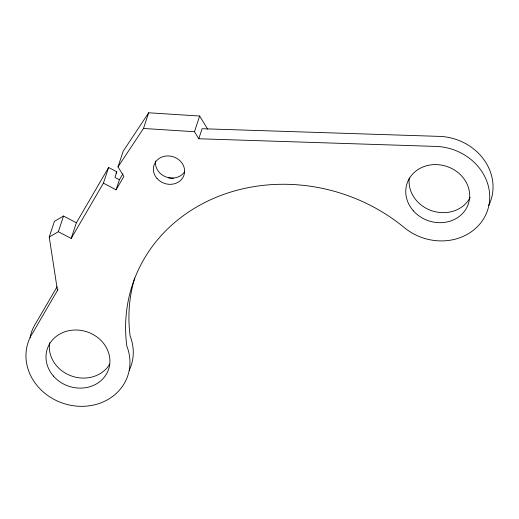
<?xml version="1.0" encoding="UTF-8"?>
<svg xmlns="http://www.w3.org/2000/svg" width="519" height="519" viewBox="0 0 519 519"><rect width="100%" height="100%" fill="white"/><g stroke="black" fill="none" stroke-linecap="round" stroke-linejoin="round"><path stroke-width="0.78" d="M49.234 237.034L54.424 221.353L63.545 216.034L76.377 222.787L71.187 238.468L58.355 231.721L49.234 237.034L57.453 290.452L32.898 332.608A52.555 46.665 18.3 0 0 73.458 405.754A52.555 46.665 18.3 0 0 126.811 346.056A171.517 152.275 18.3 0 1 214.47 198.024A171.517 152.275 18.3 0 1 404.32 227.627A52.555 46.665 18.3 0 0 486.608 212.887A52.555 46.665 18.3 0 0 437.692 146.481L198.783 138.761L194.469 131.722L199.659 116.035L148.668 112.779L123.198 151.198L118.008 166.878L123.866 176.441L116.081 189.805L103.417 183.142L108.607 167.462L116.833 171.789L114.965 177.433L119.396 179.769L116.081 189.805M58.355 231.721L63.545 216.034M57.453 290.452L57.927 289.018M118.008 166.878L143.478 128.465L148.668 112.779M198.783 138.761L202.099 128.718L441.014 136.439A52.555 46.665 18.3 0 1 488.703 205.55M76.377 222.787L108.607 167.462M71.187 238.468L103.417 183.142M116.022 173.177L116.833 171.789M57.148 286.637L36.22 322.565A52.555 46.665 18.3 0 0 30.057 337.564M119.396 179.769L122.899 173.755M143.478 128.465L194.469 131.722M168.675 177.978L173.508 178.289M199.659 116.035L207.71 129.186M129.257 370.306A52.555 46.665 18.3 0 0 130.133 336.02A171.517 152.275 18.3 0 1 134.732 278.015M109.73 364.066A32.308 28.681 18.3 0 1 71.492 375.99A32.308 28.681 18.3 0 1 49.662 342.683M470.195 197.382A32.308 28.681 18.3 0 1 432.405 210.954A32.308 28.681 18.3 0 1 409.322 177.965M184.615 171.815A15.797 14.019 18.3 0 1 166.061 176.966A15.797 14.019 18.3 0 1 155.583 161.026M413.247 210.708A32.308 28.681 18.3 0 0 467.768 205.472A32.308 28.681 18.3 0 0 432.152 164.737A32.308 28.681 18.3 0 0 413.247 210.708M53.483 376.132A32.308 28.681 18.3 0 0 108.004 370.897A32.308 28.681 18.3 0 0 72.388 330.162A32.308 28.681 18.3 0 0 53.483 376.132M157.036 178.484A15.797 14.019 18.3 0 0 183.694 175.922A15.797 14.019 18.3 0 0 166.281 156.011A15.797 14.019 18.3 0 0 157.036 178.484"/></g></svg>
